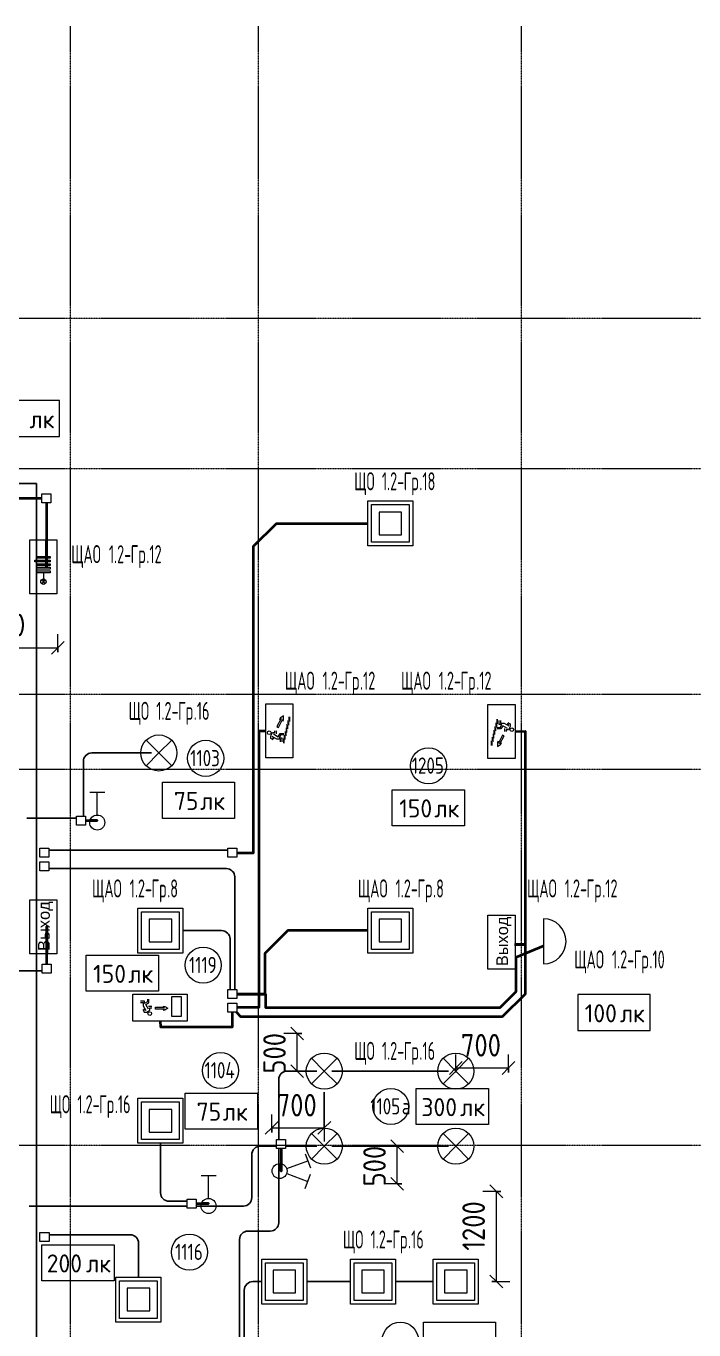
# Model space of a CAD drawing. Header units: millimetres. Extents: x -4730 to 98194, y -4296 to 93388.
# Drawn here: x 47914 to 56796, y 76047 to 93388 of the extents above; entities that cross this region are included whole.
import ezdxf

# ---------------------------------------------------------------- set-up
doc = ezdxf.new("R2010")
doc.units = ezdxf.units.MM
doc.linetypes.add('Линия сетки', pattern=[22.225, 12.7, -3.175, 3.175, -3.175])
for name, color, linetype, lineweight, true_color in [('Кабельные лотки', 5, 'Continuous', 25, 0x0000ff), ('Короба', 7, 'Continuous', 25, 0x008000), ('Линии', 7, 'Continuous', 9, 0x00a600), ('Соединительные детали коробов', 7, 'Continuous', 25, 0x008000), ('Типовые аннотации', 5, 'Continuous', 18, 0x0000ff)]:
    doc.layers.add(name, color=color, linetype=linetype, lineweight=lineweight, true_color=true_color)
for name, color, linetype, lineweight in [('Марки помещений', 7, 'Continuous', 9), ('Марки силовых электроприборов', 7, 'Continuous', 9), ('Оси', 7, 'Continuous', 9), ('Провода', 7, 'Continuous', 35), ('Размеры', 7, 'Continuous', 9), ('Размеры-120', 7, 'Continuous', 9), ('Текстовые примечания', 7, 'Continuous', 9)]:
    doc.layers.add(name, color=color, linetype=linetype, lineweight=lineweight)
doc.styles.add('Arial', font='arial.ttf', dxfattribs={"height": 156})
doc.styles.add('GOST Common', font='GOST_Common.ttf', dxfattribs={"width": 0.6, "height": 240})
doc.styles.add('GOST Common_1', font='GOST_Common.ttf', dxfattribs={"width": 0.9, "height": 300})
doc.styles.add('GOST Common_2', font='GOST_Common.ttf', dxfattribs={"height": 240})
doc.styles.add('GOST Common_3', font='GOST_Common.ttf', dxfattribs={"width": 0.8, "height": 216})
doc.dimstyles.new('ADSK_Проверочный', dxfattribs={"dimscale": 304.8, "dimtxt": 301.714499, "dimasz": 0.556693, "dimexe": 0.590551, "dimexo": 0.590551, "dimgap": 0.19685, "dimtad": 1, "dimdec": 3, "dimrnd": 0.001, "dimdsep": 46, "dimtxsty": 'GOST Common_1', "dimblk1": 'OBLIQUE', "dimblk2": 'OBLIQUE', "dimsah": 1, "dimcen": 0.09, "dimazin": 0, "dimtfac": 1, "dimtdec": 4, "dimtix": 1, "dimtmove": 0, "dimatfit": 3, "dimfxl": 1, "dimtvp": 1, "dimtolj": 1, "dimtzin": 0, "dimarcsym": 2})
doc.dimstyles.new('ADSK_Проверочный_1', dxfattribs={"dimscale": 304.8, "dimtxt": 301.714499, "dimasz": 0.556693, "dimexe": 0.590551, "dimexo": 0.590551, "dimgap": 0.19685, "dimtad": 1, "dimdec": 3, "dimrnd": 0.001, "dimdsep": 46, "dimtxsty": 'GOST Common_1', "dimblk1": 'OBLIQUE', "dimblk2": 'OBLIQUE', "dimsah": 1, "dimcen": 0.09, "dimazin": 0, "dimtfac": 1, "dimtdec": 4, "dimtix": 1, "dimtmove": 2, "dimatfit": 3, "dimfxl": 1, "dimtvp": 1, "dimtolj": 1, "dimtzin": 0, "dimarcsym": 2})

# ---------------------------------------------------------------- blocks, each defined once
blk = doc.blocks.new('M_Короб_ отвод - Плоский торец - ПВХ - Стандартная-2386742-1-й этаж')
at = {"layer": 'Соединительные детали коробов'}
for p, q in [((0, 111.95), (0, 150.05)), ((-150.05, 0), (-111.95, 0))]:
    blk.add_line(p, q, dxfattribs=at)
blk.add_arc((-111.95, 111.95), 111.95, 270, 0, dxfattribs=at)
blk = doc.blocks.new('DIMBLOCK222-1-й этаж')
at = {"layer": 'Размеры-120'}
for p, q in [((46835, 85603), (46835, 84940)), ((46835, 85120), (46835, 85603)), ((46835, 85120), (46920, 85205)), ((48335, 85060), (48335, 85300)), ((48335, 85120), (48420, 85205)), ((46835, 85120), (46750, 85035)), ((46835, 85120), (48335, 85120)), ((48335, 85120), (48250, 85035)), ((48335, 85120), (48335, 85060))]:
    blk.add_line(p, q, dxfattribs=at)
at = {"layer": 'Размеры-120', "color": 0, "insert": (47235, 85572), "char_height": 300, "width": 840.71, "attachment_point": 1, "line_spacing_factor": 1.022761, "style": 'GOST Common_1'}
blk.add_mtext('1500', dxfattribs=at)
blk = doc.blocks.new('_Oblique')
at = {"color": 0, "linetype": 'ByBlock', "lineweight": -2}
blk.add_line((-0.5, -0.5), (0.5, 0.5), dxfattribs=at)
blk = doc.blocks.new('ADSK_Марка_Помещение_1_ГОСТ21-501-2011 - Номер-85995-1-й этаж')
at = {"layer": 'Марки помещений'}
blk.add_circle((0, 0), 2, dxfattribs=at)
blk = doc.blocks.new('DIMBLOCK226-1-й этаж')
at = {"layer": 'Размеры-120'}
for p, q in [((52850, 78490), (52765, 78575)), ((52160, 78490), (53030, 78490)), ((52850, 78490), (52160, 78490)), ((52850, 77990), (52850, 78490)), ((52850, 78490), (52934, 78405)), ((52850, 77990), (52765, 78075)), ((52910, 77990), (52670, 77990)), ((52850, 77990), (52934, 77905)), ((52850, 77990), (52910, 77990))]:
    blk.add_line(p, q, dxfattribs=at)
at = {"layer": 'Размеры-120', "color": 0, "insert": (52398, 77956), "char_height": 300, "width": 681.16, "attachment_point": 1, "rotation": 90, "line_spacing_factor": 1.022761, "style": 'GOST Common_1'}
blk.add_mtext('500', dxfattribs=at)
blk = doc.blocks.new('DIMBLOCK227-1-й этаж')
at = {"layer": 'Размеры-120'}
for p, q in [((51580, 79990), (51340, 79990)), ((51520, 79990), (51435, 80075)), ((51520, 79490), (51520, 79990)), ((51520, 79990), (51605, 79905)), ((51520, 79990), (51580, 79990)), ((51600, 79490), (51340, 79490)), ((51520, 79490), (51435, 79575)), ((51520, 79490), (51605, 79405)), ((51520, 79490), (51600, 79490))]:
    blk.add_line(p, q, dxfattribs=at)
at = {"layer": 'Размеры-120', "color": 0, "insert": (51068, 79456), "char_height": 300, "width": 681.16, "attachment_point": 1, "rotation": 90, "line_spacing_factor": 1.022761, "style": 'GOST Common_1'}
blk.add_mtext('500', dxfattribs=at)
blk = doc.blocks.new('DIMBLOCK228-1-й этаж')
at = {"layer": 'Размеры-120'}
for p, q in [((51880, 79210), (51880, 78554)), ((51880, 78734), (51880, 79210)), ((51180, 78674), (51180, 78914)), ((51180, 78734), (51095, 78649)), ((51180, 78734), (51265, 78819)), ((51180, 78734), (51880, 78734)), ((51180, 78734), (51180, 78674)), ((51880, 78734), (51795, 78649)), ((51880, 78734), (51965, 78819))]:
    blk.add_line(p, q, dxfattribs=at)
at = {"layer": 'Размеры-120', "color": 0, "insert": (51246, 79186), "char_height": 300, "width": 681.16, "attachment_point": 1, "line_spacing_factor": 1.022761, "style": 'GOST Common_1'}
blk.add_mtext('700', dxfattribs=at)
blk = doc.blocks.new('DIMBLOCK229-1-й этаж')
at = {"layer": 'Размеры-120'}
for p, q in [((53630, 79471), (53630, 79711)), ((53630, 79531), (53715, 79616)), ((54330, 79471), (54330, 79711)), ((54330, 79531), (54415, 79616)), ((53630, 79531), (53545, 79446)), ((53630, 79531), (54330, 79531)), ((53630, 79531), (53630, 79471)), ((54330, 79531), (54245, 79446)), ((54330, 79531), (54330, 79471))]:
    blk.add_line(p, q, dxfattribs=at)
at = {"layer": 'Размеры-120', "color": 0, "insert": (53696, 79983), "char_height": 300, "width": 681.16, "attachment_point": 1, "line_spacing_factor": 1.022761, "style": 'GOST Common_1'}
blk.add_mtext('700', dxfattribs=at)
blk = doc.blocks.new('DIMBLOCK230-1-й этаж')
at = {"layer": 'Размеры-120'}
for p, q in [((54228, 77890), (53988, 77890)), ((54168, 77890), (54083, 77975)), ((54168, 76690), (54168, 77890)), ((54168, 77890), (54253, 77805)), ((54168, 77890), (54228, 77890)), ((54168, 76690), (54083, 76775)), ((54108, 76690), (54348, 76690)), ((54168, 76690), (54108, 76690)), ((54168, 76690), (54253, 76605))]:
    blk.add_line(p, q, dxfattribs=at)
at = {"layer": 'Размеры-120', "color": 0, "insert": (53716, 77101), "char_height": 300, "width": 840.71, "attachment_point": 1, "rotation": 90, "line_spacing_factor": 1.022761, "style": 'GOST Common_1'}
blk.add_mtext('1200', dxfattribs=at)
blk = doc.blocks.new('Морка помещения_освещённость_ - Морка помещения_освещённость_-1484368-1-й этаж')
at = {"layer": 'Марки помещений', "color": 190, "true_color": 0x8000ff}
for p, q in [((-4, 0), (-4, 4)), ((-4, 4), (4, 4)), ((4, 4), (4, 0)), ((4, 0), (-4, 0))]:
    blk.add_line(p, q, dxfattribs=at)

msp = doc.modelspace()

# ---------------------------------------------------------------- linework, layer by layer
at = {"layer": 'Кабельные лотки'}
for p, q in [((48050, 87303.1437), (47750, 87303.1437)), ((48050, 52528.1437), (48050, 87303.1437))]:
    msp.add_line(p, q, dxfattribs=at)
at = {"layer": 'Короба'}
for p, q in [((49580.3219, 83720.4427), (48825.4047, 83720.4427)), ((48675.3547, 83570.3927), (48675.3547, 82881.4257)), ((48583.8547, 82852.9257), (47923.8547, 82852.9257)), ((50597.6799, 82426.0587), (48217.6799, 82426.0587)), ((48217.6799, 82183.0587), (50539.1299, 82183.0587)), ((50689.1799, 80574.5587), (50689.1799, 82033.0087)), ((49999.764, 81358.5), (50476.1299, 81358.5)), ((50626.1799, 81208.45), (50626.1799, 80574.5587)), ((44943.1758, 80821.6982), (48129.4535, 80821.6982)), ((51780, 79490), (51423.8152, 79490)), ((51980, 79490), (53530, 79490)), ((51273.7652, 79339.95), (51273.7652, 78581.5)), ((49702.264, 78531.3511), (49702.264, 77908.2875)), ((51065.8324, 78490), (51245.2652, 78490)), ((51273.7652, 78461.5), (51273.7652, 77511.55)), ((51780, 78490), (51365.2652, 78490)), ((51980, 78490), (53530, 78490)), ((50915.7824, 77845.2875), (50915.7824, 78339.95)), ((50055.7824, 77695.2375), (47955.7824, 77695.2375)), ((49852.314, 77758.2375), (50055.7824, 77758.2375)), ((50175.7824, 77695.2375), (50765.7324, 77695.2375)), ((51123.7152, 77361.5), (50902.8706, 77361.5)), ((49259.7489, 77313.5978), (48218.6868, 77313.5978)), ((50752.8206, 77211.45), (50752.8206, 75627.0767)), ((49409.7989, 76748.4625), (49409.7989, 77163.5478)), ((50965.8706, 76690), (51052.9411, 76690)), ((51647.9411, 76690), (52232.9411, 76690)), ((52827.9411, 76690), (53332.9411, 76690)), ((50815.8206, 75627.0767), (50815.8206, 76539.95))]:
    msp.add_line(p, q, dxfattribs=at)
at = {"layer": 'Линии', "color": 96, "true_color": 0x008000}
for p, q in [((48360.186, 88410), (47400.186, 88410)), ((48360.186, 87930), (48360.186, 88410)), ((47400.186, 87930), (48360.186, 87930)), ((55251.8533, 80508.8511), (55251.8533, 80028.8511)), ((56211.8533, 80508.8511), (55251.8533, 80508.8511)), ((56211.8533, 80028.8511), (56211.8533, 80508.8511)), ((55251.8533, 80028.8511), (56211.8533, 80028.8511))]:
    msp.add_line(p, q, dxfattribs=at)
at = {"layer": 'Оси', "linetype": 'Линия сетки'}
for p, q in [((48500, 93388.3703), (48500, -3096.3487)), ((51000, 93388.3703), (51000, -3096.3487)), ((54500, 93388.3703), (54500, -3096.3487)), ((98194.2682, 89500), (-3530.0173, 89500)), ((98194.2682, 87500), (-3530.0173, 87500)), ((98194.2682, 84500), (-3530.0173, 84500)), ((98194.2682, 83500), (-3530.0173, 83500)), ((98194.2682, 78500), (-3530.0173, 78500))]:
    msp.add_line(p, q, dxfattribs=at)
at = {"layer": 'Провода', "flags": 128}
for points in [[(48124.8026, 87106.5004), (46650, 87106.5024), (47015.0179, 87106.5024)], [(48184.8023, 87046.5003), (48184.7978, 86200), (48184.7978, 86554.9821)], [(50717.6799, 82394.5591), (50937.6751, 82394.5607), (50937.6751, 86469.1763), (51242.4751, 86773.9763), (52458.3238, 86773.9763)], [(51103.2548, 84011.7125), (51010, 84010), (51010, 80334.5607), (50717.6799, 80334.559)], [(54416.7452, 84007.8654), (54550, 84010), (54550, 81173.3887), (54416.7452, 81173.3887)], [(48703.8547, 82821.4263), (48860, 82821.4278), (48763.3814, 82821.4278)], [(48189.453, 80913.1982), (48189.4487, 81413.4578), (48189.4487, 81048.4399)], [(52458.3238, 81358.5), (51394.8, 81358.5), (51090, 81053.7), (51090, 80514.5607), (50717.6799, 80514.5589)], [(54410.7555, 81172.5382), (54550, 81172.5382), (54550, 80514.8), (54245.2, 80210), (50770, 80210), (50711.7846, 80274.5587)], [(50717.6799, 80514.5589), (51097.6751, 80514.5607), (51097.6751, 80334.5607), (54217.6751, 80334.5607), (54430, 80546.8856), (54430, 81006.8856), (54795, 81154.3842)], [(49698.5485, 80153.2548), (49700, 80080), (50657.6751, 80080), (50657.6788, 80274.5587)], [(51305.2639, 78461.5), (51305.2603, 78160), (51305.2603, 78258.057)], [(50175.7824, 77726.738), (50340, 77726.7395), (50244.9578, 77726.7395)]]:
    msp.add_lwpolyline(points, dxfattribs=at)
at = {"layer": 'Типовые аннотации', "color": 1, "true_color": 0xff0000}
for p, q in [((48124.8026, 87166.5003), (48244.8026, 87166.5003)), ((48124.8026, 87046.5003), (48124.8026, 87166.5003)), ((48244.8026, 87166.5003), (48244.8026, 87046.5003)), ((48244.8026, 87046.5003), (48124.8026, 87046.5003)), ((47961.7452, 86554.9821), (48321.7452, 86554.9821)), ((47961.7452, 85834.9821), (47961.7452, 86554.9821)), ((48321.7452, 86554.9821), (48321.7452, 85834.9821)), ((48030.847, 86261.8665), (48030.847, 86285.8665)), ((48030.847, 86285.8665), (48234.847, 86285.8665)), ((48234.847, 86261.8665), (48030.847, 86261.8665)), ((48054.847, 86309.8665), (48054.847, 86333.8665)), ((48054.847, 86333.8665), (48234.847, 86333.8665)), ((48234.847, 86309.8665), (48054.847, 86309.8665)), ((48054.847, 86213.8665), (48054.847, 86237.8665)), ((48054.847, 86237.8665), (48234.847, 86237.8665)), ((48234.847, 86213.8665), (48054.847, 86213.8665)), ((48054.847, 86165.8665), (48054.847, 86189.8665)), ((48054.847, 86189.8665), (48234.847, 86189.8665)), ((48234.847, 86333.8665), (48234.847, 86309.8665)), ((48234.847, 86285.8665), (48234.847, 86261.8665)), ((48234.847, 86237.8665), (48234.847, 86213.8665)), ((48234.847, 86189.8665), (48234.847, 86165.8665)), ((48234.847, 86165.8665), (48054.847, 86165.8665)), ((48054.847, 86117.8665), (48054.847, 86141.8665)), ((48054.847, 86141.8665), (48234.847, 86141.8665)), ((48234.847, 86117.8665), (48054.847, 86117.8665)), ((48119.3912, 86023.3224), (48144.847, 85997.8665)), ((48144.847, 86117.8665), (48144.847, 85997.8665)), ((48144.847, 85997.8665), (48170.3029, 86023.3224)), ((48234.847, 86141.8665), (48234.847, 86117.8665)), ((48119.3912, 85972.4107), (48144.847, 85997.8665)), ((48144.847, 85997.8665), (48170.3029, 85972.4107)), ((48321.7452, 85834.9821), (47961.7452, 85834.9821)), ((48097.6799, 82274.5587), (48217.6799, 82274.5587)), ((48097.6799, 82154.5587), (48097.6799, 82274.5587)), ((48217.6799, 82274.5587), (48217.6799, 82154.5587)), ((48217.6799, 82154.5587), (48097.6799, 82154.5587)), ((49400, 81658.5), (50000, 81658.5)), ((49400, 81058.5), (49400, 81658.5)), ((49450, 81608.5), (49950, 81608.5)), ((49450, 81108.5), (49450, 81608.5)), ((49550, 81508.5), (49550, 81208.5)), ((49850, 81508.5), (49550, 81508.5)), ((49850, 81208.5), (49850, 81508.5)), ((49950, 81608.5), (49950, 81108.5)), ((50000, 81658.5), (50000, 81058.5)), ((52458.3238, 81658.5), (53058.3238, 81658.5)), ((52458.3238, 81058.5), (52458.3238, 81658.5)), ((52508.3238, 81608.5), (53008.3238, 81608.5)), ((52508.3238, 81108.5), (52508.3238, 81608.5)), ((52608.3238, 81508.5), (52608.3238, 81208.5)), ((52908.3238, 81508.5), (52608.3238, 81508.5)), ((52908.3238, 81208.5), (52908.3238, 81508.5)), ((53008.3238, 81608.5), (53008.3238, 81108.5)), ((53058.3238, 81658.5), (53058.3238, 81058.5)), ((54795, 81515), (54795, 80915)), ((49550, 81208.5), (49850, 81208.5)), ((52608.3238, 81208.5), (52908.3238, 81208.5)), ((50000, 81058.5), (49400, 81058.5)), ((49950, 81108.5), (49450, 81108.5)), ((53058.3238, 81058.5), (52458.3238, 81058.5)), ((53008.3238, 81108.5), (52508.3238, 81108.5)), ((48129.4535, 80913.1982), (48249.4535, 80913.1982)), ((48129.4535, 80793.1982), (48129.4535, 80913.1982)), ((48249.4535, 80913.1982), (48249.4535, 80793.1982)), ((48249.4535, 80793.1982), (48129.4535, 80793.1982)), ((50597.6799, 80574.5587), (50717.6799, 80574.5587)), ((50597.6799, 80454.5587), (50597.6799, 80574.5587)), ((50717.6799, 80574.5587), (50717.6799, 80454.5587)), ((50717.6799, 80454.5587), (50597.6799, 80454.5587)), ((50597.6799, 80394.5587), (50717.6799, 80394.5587)), ((50597.6799, 80274.5587), (50597.6799, 80394.5587)), ((50717.6799, 80394.5587), (50717.6799, 80274.5587)), ((50717.6799, 80274.5587), (50597.6799, 80274.5587)), ((48098.6868, 77342.0978), (48218.6868, 77342.0978)), ((48098.6868, 77222.0978), (48098.6868, 77342.0978)), ((48218.6868, 77342.0978), (48218.6868, 77222.0978)), ((48218.6868, 77222.0978), (48098.6868, 77222.0978)), ((49107.5349, 76750.9625), (49707.5349, 76750.9625)), ((49107.5349, 76150.9625), (49107.5349, 76750.9625)), ((49157.5349, 76700.9625), (49657.5349, 76700.9625)), ((49157.5349, 76200.9625), (49157.5349, 76700.9625)), ((49657.5349, 76700.9625), (49657.5349, 76200.9625)), ((49707.5349, 76750.9625), (49707.5349, 76150.9625)), ((49257.5349, 76600.9625), (49257.5349, 76300.9625)), ((49557.5349, 76600.9625), (49257.5349, 76600.9625)), ((49557.5349, 76300.9625), (49557.5349, 76600.9625)), ((49707.5349, 76150.9625), (49107.5349, 76150.9625)), ((49657.5349, 76200.9625), (49157.5349, 76200.9625)), ((49257.5349, 76300.9625), (49557.5349, 76300.9625))]:
    msp.add_line(p, q, dxfattribs=at)
at = {"layer": 'Типовые аннотации'}
for p, q in [((52458.3238, 87073.9763), (53058.3238, 87073.9763)), ((52458.3238, 86473.9763), (52458.3238, 87073.9763)), ((53058.3238, 87073.9763), (53058.3238, 86473.9763)), ((52508.3238, 87023.9763), (53008.3238, 87023.9763)), ((52508.3238, 86523.9763), (52508.3238, 87023.9763)), ((52608.3238, 86923.9763), (52608.3238, 86623.9763)), ((52908.3238, 86923.9763), (52608.3238, 86923.9763)), ((52908.3238, 86623.9763), (52908.3238, 86923.9763)), ((53008.3238, 87023.9763), (53008.3238, 86523.9763)), ((52608.3238, 86623.9763), (52908.3238, 86623.9763)), ((53058.3238, 86473.9763), (52458.3238, 86473.9763)), ((53008.3238, 86523.9763), (52508.3238, 86523.9763)), ((49680.3219, 83720.4427), (49510.6162, 83890.1483)), ((49680.3219, 83720.4427), (49850.0275, 83890.1483)), ((49680.3219, 83720.4427), (49510.6162, 83550.7371)), ((49680.3219, 83720.4427), (49850.0275, 83550.7371)), ((48960, 83195.6433), (48760, 83195.6433)), ((48860, 82895.6433), (48860, 83195.6433)), ((51880, 79490), (51710.2944, 79659.7056)), ((51880, 79490), (52049.7056, 79659.7056)), ((53630, 79490), (53460.2944, 79659.7056)), ((53630, 79490), (53799.7056, 79659.7056)), ((51880, 79490), (51710.2944, 79320.2944)), ((51880, 79490), (52049.7056, 79320.2944)), ((53630, 79490), (53460.2944, 79320.2944)), ((53630, 79490), (53799.7056, 79320.2944)), ((49400, 79128.8511), (50000, 79128.8511)), ((49400, 78528.8511), (49400, 79128.8511)), ((49450, 79078.8511), (49950, 79078.8511)), ((49450, 78578.8511), (49450, 79078.8511)), ((49950, 79078.8511), (49950, 78578.8511)), ((50000, 79128.8511), (50000, 78528.8511)), ((49550, 78978.8511), (49550, 78678.8511)), ((49850, 78978.8511), (49550, 78978.8511)), ((49850, 78678.8511), (49850, 78978.8511)), ((49950, 78578.8511), (49450, 78578.8511)), ((49550, 78678.8511), (49850, 78678.8511)), ((51880, 78490), (51710.2944, 78659.7056)), ((51880, 78490), (52049.7056, 78659.7056)), ((53630, 78490), (53460.2944, 78659.7056)), ((53630, 78490), (53799.7056, 78659.7056)), ((50000, 78528.8511), (49400, 78528.8511)), ((51627.3184, 78390.7773), (51695.7224, 78202.8388)), ((51880, 78490), (51710.2944, 78320.2944)), ((51880, 78490), (52049.7056, 78320.2944)), ((53630, 78490), (53460.2944, 78320.2944)), ((53630, 78490), (53799.7056, 78320.2944)), ((51379.6126, 78194.202), (51661.5204, 78296.8081)), ((50440, 78095.6433), (50240, 78095.6433)), ((50340, 77795.6433), (50340, 78095.6433)), ((51379.6126, 78125.798), (51661.5204, 78023.1919)), ((51627.3184, 77929.2227), (51695.7224, 78117.1612)), ((51048.1771, 76990), (51648.1771, 76990)), ((51048.1771, 76390), (51048.1771, 76990)), ((51098.1771, 76940), (51598.1771, 76940)), ((51098.1771, 76440), (51098.1771, 76940)), ((51198.1771, 76840), (51198.1771, 76540)), ((51498.1771, 76840), (51198.1771, 76840)), ((51498.1771, 76540), (51498.1771, 76840)), ((51598.1771, 76940), (51598.1771, 76440)), ((51648.1771, 76990), (51648.1771, 76390)), ((52228.1771, 76990), (52828.1771, 76990)), ((52228.1771, 76390), (52228.1771, 76990)), ((52278.1771, 76940), (52778.1771, 76940)), ((52278.1771, 76440), (52278.1771, 76940)), ((52378.1771, 76840), (52378.1771, 76540)), ((52678.1771, 76840), (52378.1771, 76840)), ((52678.1771, 76540), (52678.1771, 76840)), ((52778.1771, 76940), (52778.1771, 76440)), ((52828.1771, 76990), (52828.1771, 76390)), ((53328.1771, 76990), (53928.1771, 76990)), ((53328.1771, 76390), (53328.1771, 76990)), ((53378.1771, 76940), (53878.1771, 76940)), ((53378.1771, 76440), (53378.1771, 76940)), ((53478.1771, 76840), (53478.1771, 76540)), ((53778.1771, 76840), (53478.1771, 76840)), ((53778.1771, 76540), (53778.1771, 76840)), ((53878.1771, 76940), (53878.1771, 76440)), ((53928.1771, 76990), (53928.1771, 76390)), ((51198.1771, 76540), (51498.1771, 76540)), ((52378.1771, 76540), (52678.1771, 76540)), ((53478.1771, 76540), (53778.1771, 76540)), ((51648.1771, 76390), (51048.1771, 76390)), ((51598.1771, 76440), (51098.1771, 76440)), ((52828.1771, 76390), (52228.1771, 76390)), ((52778.1771, 76440), (52278.1771, 76440)), ((53928.1771, 76390), (53328.1771, 76390)), ((53878.1771, 76440), (53378.1771, 76440))]:
    msp.add_line(p, q, dxfattribs=at)
at = {"layer": 'Типовые аннотации', "color": 96, "true_color": 0x008000}
for p, q in [((51103.2548, 83655.0179), (51103.2548, 84375.0179)), ((51103.2548, 84375.0179), (51463.2548, 84375.0179)), ((51463.2548, 84375.0179), (51463.2548, 83655.0179)), ((54056.7452, 84364.9821), (54416.7452, 84364.9821)), ((54056.7452, 83644.9821), (54056.7452, 84364.9821)), ((54416.7452, 84364.9821), (54416.7452, 83644.9821)), ((51304.2427, 84178.4924), (51248.2243, 84072.3701)), ((51269.4487, 84061.1664), (51325.4671, 84167.2887)), ((51295.1315, 84186.9377), (51283.9278, 84165.7133)), ((51283.9278, 84165.7133), (51304.2427, 84178.4924)), ((51335.7613, 84212.4959), (51295.1315, 84186.9377)), ((51325.4671, 84167.2887), (51326.3767, 84143.3059)), ((51326.3767, 84143.3059), (51337.5804, 84164.5304)), ((51337.5804, 84164.5304), (51335.7613, 84212.4959)), ((51395.4762, 84151.0796), (51395.4762, 84103.0796)), ((51407.4762, 84199.0796), (51407.4762, 84151.0796)), ((51407.4762, 84091.0796), (51407.4762, 84139.0796)), ((51419.4762, 84139.0796), (51419.4762, 84199.0796)), ((54160.5238, 84120.9204), (54160.5238, 84072.9204)), ((54172.5238, 84168.9204), (54172.5238, 84120.9204)), ((54172.5238, 84060.9204), (54172.5238, 84108.9204)), ((54184.5238, 84108.9204), (54184.5238, 84168.9204)), ((54205.8386, 84098.9436), (54205.8386, 84152.9436)), ((54223.8386, 84152.9436), (54223.8386, 84116.9436)), ((54223.8386, 84116.9436), (54271.8386, 84116.9436)), ((54271.8386, 84116.9436), (54334.1924, 84080.9436)), ((54334.1924, 84096.159), (54312.0155, 84108.9628)), ((54321.0155, 84124.5513), (54352.1924, 84106.5513)), ((54352.1924, 84106.5513), (54352.1924, 84070.5513)), ((51167.8076, 83949.4487), (51191.8076, 83991.0179)), ((51167.8076, 83913.4487), (51167.8076, 83949.4487)), ((51248.1614, 83903.0564), (51185.8076, 83939.0564)), ((51191.8076, 83991.0179), (51221.8076, 83991.0179)), ((51205.4153, 83973.0179), (51267.7691, 83937.0179)), ((51221.8076, 83991.0179), (51221.8076, 84015.0179)), ((51239.8076, 84015.0179), (51239.8076, 83973.0179)), ((51248.2243, 84072.3701), (51269.4487, 84061.1664)), ((51267.7691, 83937.0179), (51291.7691, 83978.5871)), ((51302.1614, 83960.5871), (51279.3384, 83921.0564)), ((51291.7691, 83978.5871), (51339.7691, 83978.5871)), ((51339.7691, 83960.5871), (51302.1614, 83960.5871)), ((51347.4762, 83959.0796), (51347.4762, 83911.0796)), ((51359.4762, 84007.0796), (51359.4762, 83959.0796)), ((51359.4762, 83899.0796), (51359.4762, 83947.0796)), ((51371.4762, 84055.0796), (51371.4762, 84007.0796)), ((51371.4762, 83947.0796), (51371.4762, 83995.0796)), ((51383.4762, 84103.0796), (51383.4762, 84055.0796)), ((51383.4762, 83995.0796), (51383.4762, 84043.0796)), ((51395.4762, 84043.0796), (51395.4762, 84091.0796)), ((54124.5238, 83976.9204), (54124.5238, 83928.9204)), ((54136.5238, 84024.9204), (54136.5238, 83976.9204)), ((54136.5238, 83916.9204), (54136.5238, 83964.9204)), ((54148.5238, 84072.9204), (54148.5238, 84024.9204)), ((54148.5238, 83964.9204), (54148.5238, 84012.9204)), ((54160.5238, 84012.9204), (54160.5238, 84060.9204)), ((54180.2309, 84059.4129), (54217.8386, 84059.4129)), ((54228.2309, 84041.4129), (54180.2309, 84041.4129)), ((54250.5513, 83958.8336), (54194.5328, 83852.7113)), ((54240.6616, 84098.9436), (54205.8386, 84098.9436)), ((54215.7573, 83841.5076), (54271.7757, 83947.6299)), ((54217.8386, 84059.4129), (54240.6616, 84098.9436)), ((54252.2309, 84082.9821), (54228.2309, 84041.4129)), ((54271.7757, 83947.6299), (54250.5513, 83958.8336)), ((54314.5847, 84046.9821), (54252.2309, 84082.9821)), ((54280.1924, 84004.9821), (54280.1924, 84046.9821)), ((54328.1924, 84028.9821), (54298.1924, 84028.9821)), ((54298.1924, 84028.9821), (54298.1924, 84004.9821)), ((54352.1924, 84070.5513), (54328.1924, 84028.9821)), ((51198.9845, 83895.4487), (51167.8076, 83913.4487)), ((51185.8076, 83923.841), (51207.9845, 83911.0372)), ((51296.1614, 83903.0564), (51248.1614, 83903.0564)), ((51279.3384, 83921.0564), (51314.1614, 83921.0564)), ((51296.1614, 83867.0564), (51296.1614, 83903.0564)), ((51314.1614, 83921.0564), (51314.1614, 83867.0564)), ((51335.4762, 83911.0796), (51335.4762, 83851.0796)), ((51347.4762, 83851.0796), (51347.4762, 83899.0796)), ((54100.5238, 83880.9204), (54100.5238, 83820.9204)), ((54112.5238, 83928.9204), (54112.5238, 83880.9204)), ((54112.5238, 83820.9204), (54112.5238, 83868.9204)), ((54124.5238, 83868.9204), (54124.5238, 83916.9204)), ((54193.6233, 83876.6941), (54182.4196, 83855.4696)), ((54182.4196, 83855.4696), (54184.2387, 83807.5041)), ((54184.2387, 83807.5041), (54224.8685, 83833.0623)), ((54194.5328, 83852.7113), (54193.6233, 83876.6941)), ((54236.0722, 83854.2867), (54215.7573, 83841.5076)), ((54224.8685, 83833.0623), (54236.0722, 83854.2867)), ((51463.2548, 83655.0179), (51103.2548, 83655.0179)), ((54416.7452, 83644.9821), (54056.7452, 83644.9821)), ((47961.7452, 81768.4399), (48321.7452, 81768.4399)), ((47961.7452, 81048.4399), (47961.7452, 81768.4399)), ((48321.7452, 81768.4399), (48321.7452, 81048.4399)), ((54056.7452, 81564.9821), (54416.7452, 81564.9821)), ((54056.7452, 80844.9821), (54056.7452, 81564.9821)), ((54416.7452, 81564.9821), (54416.7452, 80844.9821)), ((48321.7452, 81048.4399), (47961.7452, 81048.4399)), ((54416.7452, 80844.9821), (54056.7452, 80844.9821)), ((49334.9821, 80153.2548), (49334.9821, 80513.2548)), ((49334.9821, 80513.2548), (50054.9821, 80513.2548)), ((49853.9897, 80217.8446), (49853.9897, 80481.8446)), ((49853.9897, 80481.8446), (49973.9897, 80481.8446)), ((49973.9897, 80481.8446), (49973.9897, 80217.8446)), ((50054.9821, 80513.2548), (50054.9821, 80153.2548)), ((49490.085, 80421.8107), (49436.085, 80421.8107)), ((49436.085, 80403.8107), (49472.085, 80403.8107)), ((49464.4773, 80306.6338), (49482.4773, 80275.4569)), ((49472.085, 80403.8107), (49472.085, 80355.8107)), ((49472.085, 80355.8107), (49508.085, 80293.4569)), ((49492.8696, 80293.4569), (49480.0658, 80315.6338)), ((49490.085, 80386.9876), (49490.085, 80421.8107)), ((49529.6157, 80409.8107), (49490.085, 80386.9876)), ((49506.0465, 80375.4184), (49547.6157, 80399.4184)), ((49542.0465, 80313.0645), (49506.0465, 80375.4184)), ((49518.4773, 80275.4569), (49560.0465, 80299.4569)), ((49529.6157, 80447.4184), (49529.6157, 80409.8107)), ((49584.0465, 80347.4569), (49542.0465, 80347.4569)), ((49547.6157, 80399.4184), (49547.6157, 80447.4184)), ((49560.0465, 80299.4569), (49560.0465, 80329.4569)), ((49560.0465, 80329.4569), (49584.0465, 80329.4569)), ((49635.8877, 80313.6408), (49635.8877, 80337.6408)), ((49635.8877, 80337.6408), (49755.8877, 80337.6408)), ((49755.8877, 80313.6408), (49635.8877, 80313.6408)), ((49755.8877, 80337.6408), (49735.1031, 80349.6408)), ((49735.1031, 80349.6408), (49759.1031, 80349.6408)), ((49735.1031, 80301.6408), (49755.8877, 80313.6408)), ((49759.1031, 80301.6408), (49735.1031, 80301.6408)), ((49759.1031, 80349.6408), (49800.6723, 80325.6408)), ((49800.6723, 80325.6408), (49759.1031, 80301.6408)), ((50054.9821, 80153.2548), (49334.9821, 80153.2548)), ((49482.4773, 80275.4569), (49518.4773, 80275.4569)), ((49973.9897, 80217.8446), (49853.9897, 80217.8446))]:
    msp.add_line(p, q, dxfattribs=at)
at = {"layer": 'Типовые аннотации', "color": 7}
for p, q in [((48583.8547, 82881.4257), (48703.8547, 82881.4257)), ((48583.8547, 82761.4257), (48583.8547, 82881.4257)), ((48703.8547, 82761.4257), (48583.8547, 82761.4257)), ((48703.8547, 82881.4257), (48703.8547, 82761.4257)), ((51245.2652, 78581.5), (51365.2652, 78581.5)), ((51245.2652, 78461.5), (51245.2652, 78581.5)), ((51365.2652, 78581.5), (51365.2652, 78461.5)), ((51365.2652, 78461.5), (51245.2652, 78461.5)), ((50055.7824, 77786.7375), (50175.7824, 77786.7375)), ((50055.7824, 77666.7375), (50055.7824, 77786.7375)), ((50175.7824, 77786.7375), (50175.7824, 77666.7375)), ((50175.7824, 77666.7375), (50055.7824, 77666.7375))]:
    msp.add_line(p, q, dxfattribs=at)
at = {"layer": 'Типовые аннотации', "color": 16, "true_color": 0x800000}
for p, q in [((48097.6799, 82454.5587), (48217.6799, 82454.5587)), ((48097.6799, 82334.5587), (48097.6799, 82454.5587)), ((48217.6799, 82454.5587), (48217.6799, 82334.5587)), ((50597.6799, 82454.5587), (50717.6799, 82454.5587)), ((50597.6799, 82334.5587), (50597.6799, 82454.5587)), ((50717.6799, 82454.5587), (50717.6799, 82334.5587)), ((48217.6799, 82334.5587), (48097.6799, 82334.5587)), ((50717.6799, 82334.5587), (50597.6799, 82334.5587))]:
    msp.add_line(p, q, dxfattribs=at)
at = {"layer": 'Типовые аннотации', "color": 1, "true_color": 0xff0000}
msp.add_circle((48144.847, 85997.8665), 36, dxfattribs=at)
at = {"layer": 'Типовые аннотации'}
for centre, radius in [((49680.3219, 83720.4427), 240), ((48860, 82795.6433), 100), ((51880, 79490), 240), ((53630, 79490), 240), ((51880, 78490), 240), ((53630, 78490), 240), ((51285.6433, 78160), 100), ((50340, 77695.6433), 100)]:
    msp.add_circle(centre, radius, dxfattribs=at)
at = {"layer": 'Типовые аннотации', "color": 96, "true_color": 0x008000}
for centre in [(51147.2764, 83989.0152), (54372.7236, 84030.9848), (49558.0438, 80254.9256)]:
    msp.add_circle(centre, 24, dxfattribs=at)
at = {"layer": 'Типовые аннотации', "color": 1, "true_color": 0xff0000}
msp.add_arc((54795, 81215), 300, 270, 90, dxfattribs=at)

# ---------------------------------------------------------------- block references
at = {"layer": 'Марки помещений', "xscale": 120, "yscale": 120, "zscale": 120}
for p in [(50302.0657, 83649.3785), (53264.1654, 83550.2289), (50269.9276, 80898.4359), (50499.0238, 79498.1349), (52763.7506, 79018.1349), (50085.6645, 77082.3355), (52891.0465, 75911.1899)]:
    msp.add_blockref('ADSK_Марка_Помещение_1_ГОСТ21-501-2011 - Номер-85995-1-й этаж', p, dxfattribs=at)
at = {"layer": 'Марки помещений', "color": 190, "true_color": 0x8000ff, "xscale": 120, "yscale": 120, "zscale": 120}
for p in [(50207.5331, 82851.2107), (53264.1654, 82751.7808), (49192.9879, 80551.422), (53582.5186, 78778.1349), (50509.9276, 78717.8073), (48604.0358, 76699.7291), (53676.976, 75671.1899)]:
    msp.add_blockref('Морка помещения_освещённость_ - Морка помещения_освещённость_-1484368-1-й этаж', p, dxfattribs=at)
at = {"layer": 'Соединительные детали коробов'}
for p, rotation in [((48675.3547, 83720.4427), 180), ((50689.1799, 82183.0587), 90), ((50626.1799, 81358.5), 90), ((51273.7652, 79490), 180), ((50915.7824, 78490), 180), ((49702.264, 77758.2375), 270), ((50752.8206, 77361.5), 180), ((49409.7989, 77313.5978), 90), ((50815.8206, 76690), 180)]:
    msp.add_blockref('M_Короб_ отвод - Плоский торец - ПВХ - Стандартная-2386742-1-й этаж', p, dxfattribs=dict(at, rotation=rotation))
for p in [(50915.7824, 77695.2375), (51273.7652, 77361.5)]:
    msp.add_blockref('M_Короб_ отвод - Плоский торец - ПВХ - Стандартная-2386742-1-й этаж', p, dxfattribs=at)

# ---------------------------------------------------------------- texts
at = {"layer": 'Марки помещений', "char_height": 216, "attachment_point": 1, "style": 'GOST Common_3'}
for s, insert, width in [('1103', (50096.7898, 83760.1657), 507.9492), ('1205', (53043.0494, 83661.0161), 546.4302), ('1119', (50080.4917, 81009.2231), 469.4682), ('1104', (50287.0278, 79608.9221), 523.3416), ('1105', (52491.7546, 79128.9221), 507.9492), ('\\fGOST Common|b0|i0|c204|p34|;\\W.8;а', (52910.8546, 79128.9221), 161.6202), ('1116', (49896.2285, 77193.1227), 469.4682)]:
    msp.add_mtext(s, dxfattribs=dict(at, insert=insert, width=width))
at = {"layer": 'Марки помещений', "color": 190, "true_color": 0x8000ff, "char_height": 240, "attachment_point": 1, "style": 'GOST Common_2'}
for s, insert, width in [('75', (49879.0492, 83202.9226), 423.291), ('лк', (50228.2992, 83202.9226), 413.67075), ('150', (52876.2815, 83103.4928), 567.59475), ('лк', (53344.594, 83103.4928), 413.67075), ('150', (48805.104, 80903.1339), 567.59475), ('лк', (49273.4165, 80903.1339), 413.67075), ('300', (53170.6348, 79129.8468), 625.31625), ('75', (50181.4437, 79069.5193), 423.291), ('лк', (50530.6937, 79069.5193), 413.67075), ('лк', (53686.5723, 79129.8468), 413.67075), ('200', (48187.9519, 77051.441), 634.9365), ('лк', (48711.8269, 77051.441), 413.67075)]:
    msp.add_mtext(s, dxfattribs=dict(at, insert=insert, width=width))
at = {"layer": 'Марки силовых электроприборов', "char_height": 240, "attachment_point": 1, "style": 'GOST Common'}
for s, insert, width in [('ЩО', (52277.2892, 87454.1587), 340.55685), (' 1.2-', (52558.2767, 87454.1587), 455.99985), ('Гр', (52934.5142, 87454.1587), 253.9746), ('.18', (53144.0642, 87454.1587), 265.5189), ('ЩАО', (48513.3369, 86484.8484), 502.17705), (' 1.2-', (48927.6744, 86484.8484), 455.99985), ('Гр', (49303.9119, 86484.8484), 253.9746), ('.12', (49513.4619, 86484.8484), 265.5189), ('ЩАО', (51355.3402, 84802.0666), 502.17705), (' 1.2-', (51769.6777, 84802.0666), 455.99985), ('Гр', (52145.9152, 84802.0666), 253.9746), ('.12', (52355.4652, 84802.0666), 265.5189), ('ЩАО', (52899.8656, 84802.0666), 502.17705), (' 1.2-', (53314.2031, 84802.0666), 455.99985), ('Гр', (53690.4406, 84802.0666), 253.9746), ('.12', (53899.9906, 84802.0666), 265.5189), ('ЩО', (49277.0232, 84400.6251), 340.55685), (' 1.2-', (49558.0107, 84400.6251), 455.99985), ('Гр', (49934.2482, 84400.6251), 253.9746), ('.16', (50143.7982, 84400.6251), 265.5189), ('ЩАО', (48790.1625, 82038.6824), 502.17705), (' 1.2-', (49204.5, 82038.6824), 455.99985), ('Гр', (49580.7375, 82038.6824), 253.9746), ('.8', (49790.2875, 82038.6824), 178.93665), ('ЩАО', (52326.3292, 82038.6824), 502.17705), (' 1.2-', (52740.6667, 82038.6824), 455.99985), ('Гр', (53116.9042, 82038.6824), 253.9746), ('.8', (53326.4542, 82038.6824), 178.93665), ('ЩАО', (54575.9251, 82038.6824), 502.17705), (' 1.2-', (54990.2626, 82038.6824), 455.99985), ('Гр', (55366.5001, 82038.6824), 253.9746), ('.12', (55576.0501, 82038.6824), 265.5189), ('ЩАО', (55203.8025, 81094.5453), 502.17705), (' 1.2-', (55618.14, 81094.5453), 455.99985), ('Гр', (55994.3775, 81094.5453), 253.9746), ('.10', (56203.9275, 81094.5453), 265.5189), ('ЩО', (52278.0838, 79878.2586), 340.55685), (' 1.2-', (52559.0713, 79878.2586), 455.99985), ('Гр', (52935.3088, 79878.2586), 253.9746), ('.16', (53144.8588, 79878.2586), 265.5189), ('ЩО', (48227.2414, 79168.8042), 340.55685), (' 1.2-', (48508.2289, 79168.8042), 455.99985), ('Гр', (48884.4664, 79168.8042), 253.9746), ('.16', (49094.0164, 79168.8042), 265.5189), ('ЩО', (52127.1424, 77370.1824), 340.55685), (' 1.2-', (52408.1299, 77370.1824), 455.99985), ('Гр', (52784.3674, 77370.1824), 253.9746), ('.16', (52993.9174, 77370.1824), 265.5189)]:
    msp.add_mtext(s, dxfattribs=dict(at, insert=insert, width=width))
at = {"layer": 'Текстовые примечания', "color": 96, "true_color": 0x008000, "char_height": 240, "attachment_point": 1, "style": 'GOST Common_2'}
for s, insert, width in [('лк', (47959.7407, 88279.5247), 413.67075), ('100', (55343.0955, 80378.3758), 567.59475), ('лк', (55811.408, 80378.3758), 413.67075)]:
    msp.add_mtext(s, dxfattribs=dict(at, insert=insert, width=width))
at = {"layer": 'Типовые аннотации', "color": 96, "lineweight": 9, "true_color": 0x008000, "char_height": 156, "width": 769.62, "attachment_point": 1, "rotation": 90, "style": 'Arial'}
for insert in [(48072.5806, 81088.5828), (54167.5806, 80885.125)]:
    msp.add_mtext('Выход', dxfattribs=dict(at, insert=insert))

# ---------------------------------------------------------------- dimensions: what is measured, and where the dimension line sits
at = {"layer": 'Размеры'}
for base, p1, p2, override, picture, middle in [((48335, 85120.1144), (46835, 85782.5), (48335, 85240.0963), {"dimpost": '<>', "dimfxl": 1595.055425}, 'DIMBLOCK222-1-й этаж', (47585, 85330.1144)), ((54330, 79530.6745), (53630, 79650.6564), (54330, 79650.6564), {"dimpost": '<>', "dimfxl": 700}, 'DIMBLOCK229-1-й этаж', (53980, 79740.6745)), ((51880, 78734.1658), (51180, 78854.1476), (51880, 79390), {"dimpost": '<>', "dimfxl": 881.554165}, 'DIMBLOCK228-1-й этаж', (51530, 78944.1658))]:
    dim = msp.add_linear_dim(base=base, p1=p1, p2=p2, dimstyle='ADSK_Проверочный', override=override, dxfattribs=at)
    dim.commit()
    dim.dimension.update_dxf_attribs({"geometry": picture, "text_midpoint": middle})
for base, p1, p2, override, picture, middle in [((51520.0148, 79990), (51780, 79490), (51400.0329, 79990), {"dimpost": '<>', "dimfxl": 627.992839}, 'DIMBLOCK227-1-й этаж', (51310.0148, 79740)), ((52849.5717, 78490), (52729.5898, 77990), (51980, 78490), {"dimpost": '<>', "dimfxl": 901.04652}, 'DIMBLOCK226-1-й этаж', (52639.5717, 78240))]:
    dim = msp.add_linear_dim(base=base, p1=p1, p2=p2, angle=90, dimstyle='ADSK_Проверочный', override=override, dxfattribs=at)
    dim.commit()
    dim.dimension.update_dxf_attribs({"geometry": picture, "text_midpoint": middle})
dim = msp.add_linear_dim(base=(54167.9604, 77890), p1=(53927.9411, 76690), p2=(54047.9785, 77890), angle=90, dimstyle='ADSK_Проверочный_1', override={"dimpost": '<>', "dimfxl": 1205.988803}, dxfattribs=at)
dim.commit()
dim.dimension.update_dxf_attribs({"geometry": 'DIMBLOCK230-1-й этаж', "text_midpoint": (53915.9119, 77521.7651), "dimtype": 160, "text_rotation": 90})

doc.saveas('drawing.dxf')
